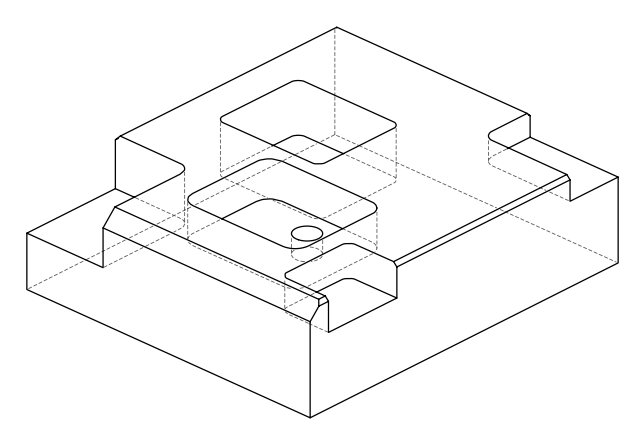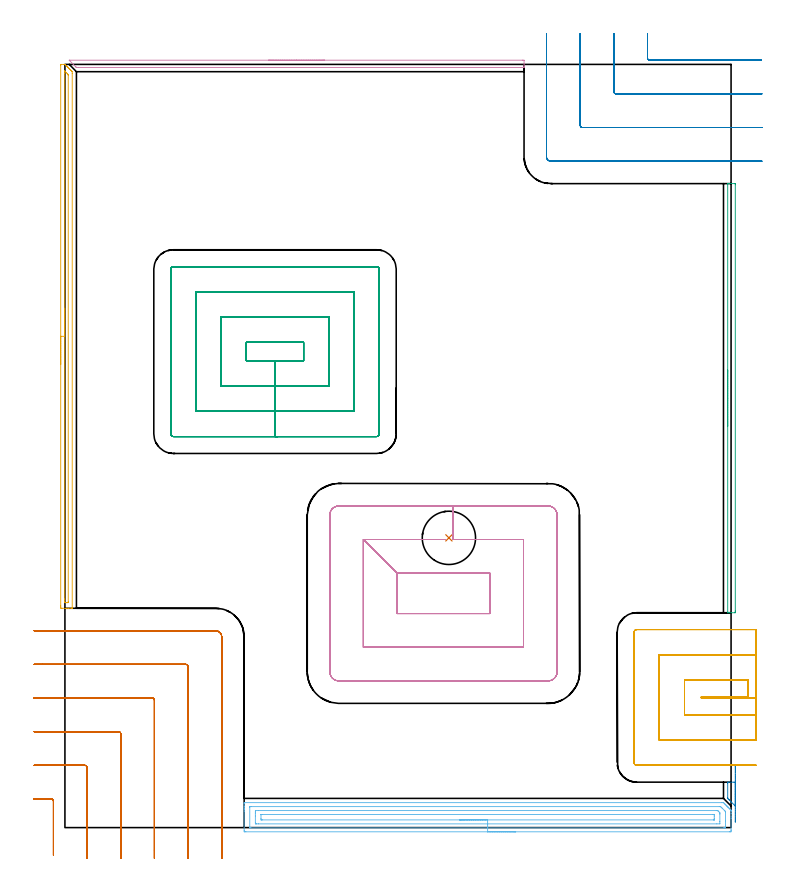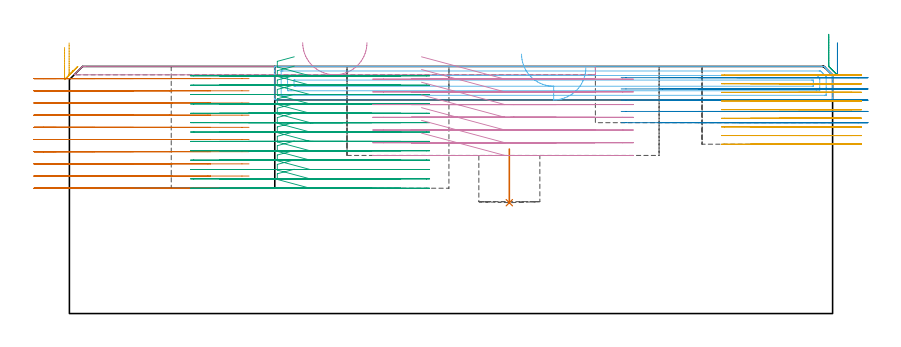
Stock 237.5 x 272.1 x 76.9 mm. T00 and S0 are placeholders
(PLAN: 11 operations, 5 tool changes, 64.7 min)
(1 INDEXABLE_INSERT_DRILL_BLIND_HOLE_FROM_SOLID | STEP1POCKET | NXT0302_009 | 0.07 min | 11948 mm3)
(2 AREA_MILL | FG_CHAMFER_SURFACE | UGT0205_001 | 0.22 min | 46 mm3)
(3 AREA_MILL_1 | FG_CHAMFER_SURFACE_1 | UGT0205_001 | 1.38 min | 574 mm3)
(4 AREA_MILL_2 | FG_CHAMFER_SURFACE_2 | UGT0205_001 | 1.45 min | 559 mm3)
(5 AREA_MILL_3 | FG_CHAMFER_SURFACE_3 | UGT0205_001 | 3.25 min | 1644 mm3)
(6 AREA_MILL_4 | FG_CHAMFER_SURFACE_4 | UGT0205_001 | 5.78 min | 9702 mm3)
(7 MILL_CORNER_NOTCH_RECTANGULAR | CORNER_NOTCH_RECTANGULAR | NXT0201_012 | Follow Part, ap 4, ae 75% | 11.97 min | 188208 mm3)
(8 MILL_CORNER_NOTCH_RECTANGULAR_1 | CORNER_NOTCH_RECTANGULAR_1 | NXT0201_012 | Follow Part, ap 4, ae 75% | 3.88 min | 54532 mm3)
(9 MILL_RECTANGULAR_POCKET | POCKET_RECTANGULAR_STRAIGHT | NXT0201_011 | Follow Part, ap 3, ae 75% | 18.77 min | 236190 mm3)
(10 MILL_RECTANGULAR_POCKET_1 | POCKET_RECTANGULAR_STRAIGHT_1 | NXT0201_012 | Follow Part, ap 4, ae 75% | 9.34 min | 200024 mm3)
(11 MILL_SLOT | SLOT_PARTIAL_RECTANGULAR | NXT0201_011 | Follow Part, ap 3, ae 75% | 8.61 min | 58832 mm3)
(TOOL NXT0302_009 | Index. Insert Drill 19mm [880-D1900L25-05] | D19 PA176 FL95 Z2)
(TOOL UGT0205_001 | Chamfer Mill 20 x 3 x 45 deg. | D20 FL50 Z2)
(TOOL NXT0201_012 | ENDMILL 16mm [2P460-1600-NA 1630] | D16 FL38 Z6)
(TOOL NXT0201_011 | ENDMILL 12mm [2P460-1200-NA 1630] | D12 FL38 Z6)
(OP 1 INDEXABLE_INSERT_DRILL_BLIND_HOLE_FROM_SOLID)
G17 G21 G94 G90
T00 M6
G54
G17 G0 G90 X136.9 Y103.3 S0 M3
G43 Z86.9 H1
G94 G81 G98 Z34.5 F250. R51.2
G80
M5
M2
(OP 2 AREA_MILL)
G17 G21 G94 G90
T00 M6
G54
G17 G0 G90 X239. Y21.95 S1061 M3
G43 Z86.9 H0
Z84.2
G94 G1 Y21.912 Z83.328 F250.
Y21.798 Z82.463
Y21.609 Z81.612
Y21.347 Z80.78
Y21.013 Z79.974
Y20.61 Z79.2
Y20.142 Z78.464
Y19.61 Z77.772
Y19.021 Z77.129
Y18.378 Z76.54
Y17.686 Z76.008
Y16.95 Z75.54
Y16.176 Z75.137
Y15.37 Z74.803
Y14.538 Z74.541
Y13.686 Z74.352
Y12.822 Z74.238
Y11.95 Z74.2
X238.999 Y7.734 Z74.201
X238.998 Y7.726 Z74.202
X238.992 Y7.709 Z74.207
X238.952 Y7.748 Z74.248
X237.65 Y9.048 Z75.545
X237.367 Y9.333 Z75.833
X237.356 Y9.344 Z75.844
X237.062 Y9.638 Z76.137
X236.929 Y9.769 Z76.267
X236.811 Y9.889 Z76.389
X236.723 Y9.976 Z76.476
X236.431 Y10.269 Z76.767
X236.305 Y10.396 Z76.891
X236.3 Y10.641 Z76.9
Y15.876
X236.305 Y16.19 Z76.891
X236.648 Y16.2 Z76.55
X238.533 Y16.199 Z74.666
X238.992 Y16.195 Z74.207
X238.996 Y16.105 Z74.203
X239. Y15.876 Z74.2
Y11.95
Y11.078 Z74.238
Y10.213 Z74.352
Y9.362 Z74.541
Y8.53 Z74.803
Y7.724 Z75.137
Y6.95 Z75.54
Y6.214 Z76.009
Y5.522 Z76.54
Y4.879 Z77.129
Y4.29 Z77.772
Y3.758 Z78.464
Y3.29 Z79.2
Y2.887 Z79.974
Y2.553 Z80.78
Y2.291 Z81.612
Y2.102 Z82.464
Y1.988 Z83.329
Y1.95 Z84.2
G0 Z86.9
M5
M2
(OP 3 AREA_MILL_1)
G17 G21 G94 G90
T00 M6
G54
G17 G0 G90 X236.3 Y143.1 S1061 M3
G43 Z86.9 H0
G94 G1 Y143.138 Z86.028 F250.
Y143.252 Z85.163
Y143.441 Z84.312
Y143.703 Z83.48
Y144.037 Z82.674
Y144.44 Z81.9
Y144.909 Z81.164
Y145.44 Z80.472
Y146.029 Z79.829
Y146.672 Z79.239
Y147.364 Z78.708
Y148.1 Z78.24
Y148.874 Z77.837
Y149.68 Z77.503
Y150.512 Z77.241
Y151.364 Z77.052
Y152.228 Z76.938
Y153.1 Z76.9
Y229.436
X236.302 Y229.592 Z76.888
X236.309 Y229.594 Z76.882
X236.643 Y229.6 Z76.556
X237.001 Z76.198
X237.65 Z75.545
X238.857 Z74.34
X238.991 Y229.597 Z74.205
X239. Y229.199 Z74.2
Y77.211
X238.998 Y77. Z74.202
X238.991 Y76.603 Z74.205
X238.857 Y76.6 Z74.34
X237.65 Z75.545
X237.001 Z76.198
X236.644 Z76.556
X236.309 Z76.881
X236.302 Y76.607 Z76.888
X236.3 Y76.764 Z76.9
Y153.1
Y153.972 Z76.938
Y154.837 Z77.052
Y155.688 Z77.241
Y156.52 Z77.503
Y157.326 Z77.837
Y158.1 Z78.24
Y158.836 Z78.708
Y159.528 Z79.239
Y160.171 Z79.829
Y160.76 Z80.472
Y161.292 Z81.164
Y161.76 Z81.9
Y162.163 Z82.674
Y162.497 Z83.48
Y162.759 Z84.312
Y162.948 Z85.163
Y163.062 Z86.028
Y163.1 Z86.9
M5
M2
(OP 4 AREA_MILL_2)
G17 G21 G94 G90
T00 M6
G54
G17 G0 G90 X72.6 Y273.6 S1061 M3
G43 Z86.9 H0
Z84.3
G94 G1 X72.638 Z83.428 F250.
X72.752 Z82.564
X72.941 Z81.712
X73.203 Z80.88
X73.537 Z80.074
X73.94 Z79.3
X74.408 Z78.564
X74.94 Z77.872
X75.529 Z77.229
X76.172 Z76.64
X76.864 Z76.108
X77.6 Z75.64
X78.374 Z75.237
X79.18 Z74.903
X80.012 Z74.641
X80.864 Z74.452
X81.728 Z74.338
X82.6 Z74.3
X163.071
X163.305 Y273.598 Z74.302
X163.697 Y273.591 Z74.305
X163.7 Y273.536 Z74.361
Y272.3 Z75.595
Y271.585 Z76.315
Y271.342 Z76.558
X163.698 Y271.17 Z76.723
X163.69 Y271.002 Z76.888
X163.518 Y271. Z76.9
X4.811
X4.094 Y271.003 Z76.889
X4.002 Y271.096 Z76.799
X3.917 Y271.182 Z76.716
X1.682 Y273.42 Z74.48
X1.519 Y273.593 Z74.307
X1.682 Y273.6 Z74.3
X82.6
X83.472 Z74.338
X84.336 Z74.452
X85.188 Z74.641
X86.02 Z74.903
X86.826 Z75.237
X87.6 Z75.64
X88.336 Z76.108
X89.028 Z76.64
X89.671 Z77.229
X90.26 Z77.872
X90.792 Z78.564
X91.26 Z79.3
X91.663 Z80.074
X91.997 Z80.88
X92.259 Z81.712
X92.448 Z82.564
X92.562 Z83.428
X92.6 Z84.3
G0 Z86.9
M5
M2
(OP 5 AREA_MILL_3)
G17 G21 G94 G90
T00 M6
G54
G17 G0 G90 X-1.5 Y165.15 S1061 M3
G43 Z86.9 H0
Z82.8
G94 G1 Y165.188 Z81.928 F250.
Y165.302 Z81.064
Y165.491 Z80.212
Y165.753 Z79.38
Y166.087 Z78.574
Y166.49 Z77.8
Y166.958 Z77.064
Y167.49 Z76.372
Y168.079 Z75.729
Y168.722 Z75.14
Y169.414 Z74.608
Y170.15 Z74.14
Y170.924 Z73.737
Y171.73 Z73.403
Y172.562 Z73.141
Y173.414 Z72.952
Y174.278 Z72.838
Y175.15 Z72.8
Y271.657
X-1.499 Y271.945 Z72.801
X-1.495 Y272.098
X-1.494 Y272.1 Z72.802
X-1.192 Z73.102
X-0.339 Z73.961
X0. Z74.297
X0.007 Y272.094 Z74.305
X0.411 Y271.689 Z74.711
X0.55 Y271.551 Z74.847
X0.601 Y271.499 Z74.9
X0.785 Y271.316 Z75.084
X0.84 Y271.261 Z75.137
X0.899 Y271.202 Z75.198
X1.069 Y271.032 Z75.368
X1.131 Y270.971 Z75.427
X1.196 Y270.904 Z75.495
X1.352 Y270.748 Z75.651
X1.421 Y270.68 Z75.717
X1.493 Y270.607 Z75.792
X1.636 Y270.464 Z75.935
X1.712 Y270.39 Z76.008
X1.791 Y270.31 Z76.09
X1.92 Y270.18 Z76.219
X2.002 Y270.1 Z76.298
X2.088 Y270.012 Z76.387
X2.204 Y269.897 Z76.503
X2.292 Y269.809 Z76.588
X2.385 Y269.715 Z76.685
X2.468 Y269.632 Z76.766
X2.598 Y269.495 Z76.887
X2.6 Y268.823 Z76.9
Y78.355
X2.597 Y78.21 Z76.888
X2.495 Y78.202 Z76.787
X2.387 Y78.2 Z76.686
X1.154 Z75.454
X0.55 Z74.846
X0.248 Z74.544
X-1.072 Z73.223
X-1.192 Y78.202 Z73.102
X-1.492 Y78.21 Z72.803
X-1.498 Y78.488 Z72.8
X-1.5 Y78.801
Y79.116
Y175.15
X-0.086 Z74.214
Y268.823
X-0.085 Y269.473 Z74.215
X-0.082 Y269.715 Z74.218
X-0.081 Y269.725 Z74.219
X-0.08 Z74.22
X-0.066 Y269.715 Z74.234
X0.55 Y269.1 Z74.85
X0.825 Y268.823 Z75.125
X1.114 Y268.524 Z75.414
X1.179 Y268.451 Z75.479
X1.181 Y268.415 Z75.481
X1.184 Y268.334 Z75.484
X1.185 Y268.172 Z75.485
Y80.585
X1.182 Y80.26 Z75.482
X1.18 Y80.221 Z75.48
X1.178 Y80.21 Z75.478
X1.151 Y80.207 Z75.451
X1.051 Y80.203 Z75.351
X0.926 Y80.2 Z75.226
X0.55 Z74.85
X0.053 Y80.202 Z74.353
X-0.053 Y80.207 Z74.247
X-0.072 Y80.209 Z74.228
X-0.079 Y80.243 Z74.221
X-0.082 Y80.34 Z74.218
X-0.084 Y80.585 Z74.216
X-0.086 Y81.236 Z74.214
Y81.477
Y175.15
Y176.022 Z74.252
Y176.886 Z74.366
Y177.738 Z74.555
Y178.57 Z74.817
Y179.376 Z75.151
Y180.15 Z75.554
Y180.886 Z76.023
Y181.578 Z76.554
Y182.221 Z77.143
Y182.81 Z77.786
Y183.342 Z78.478
Y183.81 Z79.214
Y184.213 Z79.988
Y184.547 Z80.794
Y184.809 Z81.626
Y184.998 Z82.478
Y185.112 Z83.343
Y185.15 Z84.214
G0 Z86.9
M5
M2
(OP 6 AREA_MILL_4)
G17 G21 G94 G90
T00 M6
G54
G17 G0 G90 X160.7 Y-1.5 S1061 M3
G43 Z86.9 H0
Z76.5
G94 G1 X160.662 Z75.628 F250.
X160.548 Z74.764
X160.359 Z73.912
X160.097 Z73.08
X159.763 Z72.274
X159.36 Z71.5
X158.892 Z70.764
X158.36 Z70.072
X157.771 Z69.429
X157.128 Z68.84
X156.436 Z68.308
X155.7 Z67.84
X154.926 Z67.437
X154.12 Z67.103
X153.288 Z66.841
X152.436 Z66.652
X151.572 Z66.538
X150.7 Z66.5
X64.515
X64.132 Y-1.496 Z66.502
X63.91 Y-1.492 Z66.505
X63.9 Y-1.12 Z66.877
Y5.891 Z73.885
Y6.437 Z74.434
Y6.767 Z74.763
Y7.314 Z75.31
Y7.644 Z75.638
Y8.614 Z76.614
X63.903 Y8.76 Z76.752
X63.91 Y8.898 Z76.889
X64.068 Y8.9 Z76.9
X234.206
X234.795 Y8.901 Z76.884
X234.947 Y8.755 Z76.751
X235.099 Y8.602 Z76.6
X235.182 Y8.52 Z76.516
X235.259 Y8.442 Z76.441
X235.397 Y8.304 Z76.303
X235.474 Y8.228 Z76.224
X235.546 Y8.155 Z76.154
X235.695 Y8.006 Z76.005
X235.766 Y7.936 Z75.932
X235.832 Y7.868 Z75.867
X235.992 Y7.708 Z75.707
X236.058 Y7.644 Z75.64
X236.119 Y7.581 Z75.58
X236.29 Y7.411 Z75.41
X236.35 Y7.351 Z75.348
X236.406 Y7.295 Z75.293
X236.588 Y7.113 Z75.112
X236.642 Y7.059 Z75.056
X236.693 Y7.008 Z75.007
X236.885 Y6.815 Z74.814
X236.934 Y6.767 Z74.764
X237.065 Y6.635 Z74.635
X237.183 Y6.517 Z74.517
X237.372 Y6.329 Z74.327
X237.481 Y6.218 Z74.216
X237.499 Y6.193 Z74.189
X237.5 Y5.834 Z73.833
Y5.015 Z73.009
Y3.808 Z71.805
Y3.262 Z71.256
Y-0.847 Z67.15
X237.496 Y-1.12 Z66.877
X237.49 Y-1.492 Z66.505
X237.269 Y-1.496 Z66.502
X236.885 Y-1.5 Z66.5
X150.7
Y-0.086 Z67.914
X66.301 Y-0.085 Z67.915
X66.139 Y-0.084 Z67.916
X65.95 Y-0.08 Z67.92
X65.911 Y-0.079 Z67.921
X65.906 Y-0.052 Z67.948
X65.904 Y-0.022 Z67.978
X65.901 Y0.149 Z68.149
Y7.292 Z75.292
X65.902 Y7.396 Z75.396
X65.906 Y7.466 Z75.466
X65.91 Y7.48 Z75.48
X65.914 Y7.482 Z75.482
X65.935 Y7.484 Z75.484
X66.301 Y7.486 Z75.486
X66.462
X233.313 Y7.485 Z75.485
X233.475
X233.656 Y7.481 Z75.481
X233.743 Y7.479 Z75.479
X233.91 Y7.328 Z75.328
X234.206 Y7.042 Z75.042
X234.482 Y6.767 Z74.767
X235.099 Y6.151 Z74.151
X235.355 Y5.891 Z73.891
X235.436 Y5.803 Z73.803
X235.49 Y5.741 Z73.741
X235.492 Y5.694 Z73.694
X235.498 Y5.499 Z73.499
X235.5 Y2.43 Z70.43
Y0.239 Z68.239
Y0.108 Z68.108
X235.498 Y0.003 Z68.003
X235.494 Y-0.066 Z67.934
X235.49 Y-0.08 Z67.92
X235.486 Y-0.082 Z67.918
X235.465 Y-0.084 Z67.916
X235.099 Y-0.086 Z67.914
X234.938
X150.7
Y1.328 Z69.328
X68.98 Y1.329 Z69.329
X68.27 Y1.33 Z69.33
X68.087 Y1.332 Z69.332
X67.913 Y1.335 Z69.335
X67.907 Y1.509 Z69.509
X67.902 Y1.691 Z69.691
X67.9 Y4.138 Z72.138
Y5.015 Z73.015
X67.901 Y5.197 Z73.197
X67.908 Y5.891 Z73.891
X67.91 Y6.064 Z74.064
X68.98 Y6.071 Z74.071
X232.236
X232.42 Y6.07 Z74.07
X232.604 Y6.067 Z74.067
X232.722 Y6.065 Z74.065
X232.783 Y6.008 Z74.008
X232.906 Y5.891 Z73.891
X233.313 Y5.486 Z73.486
X233.428 Y5.366 Z73.366
X233.483 Y5.306 Z73.306
X233.49 Y5.198 Z73.198
X233.496 Y5.015 Z73.015
X233.499 Y4.832 Z72.832
Y2.202 Z70.202
X233.492 Y1.509 Z69.509
X233.49 Y1.335 Z69.335
X232.42 Y1.329 Z69.329
X150.7 Y1.328 Z69.328
Y2.743 Z70.743
X70.402
X70.038 Y2.745 Z70.745
X69.974 Y2.746 Z70.746
X69.912 Y2.749 Z70.749
X69.9 Y3.262 Z71.262
X69.901 Y4.563 Z72.563
X69.902 Y4.616 Z72.616
X69.906 Y4.642 Z72.642
X69.909 Y4.65 Z72.65
X69.921 Y4.651 Z72.651
X70.061 Y4.655 Z72.655
X70.238 Y4.657 Z72.657
X230.998
X231.362 Y4.655 Z72.655
X231.426 Y4.654 Z72.654
X231.488 Y4.651 Z72.651
X231.5 Y4.138 Z72.138
Y3.288 Z71.288
X231.499 Y2.837 Z70.837
X231.498 Y2.784 Z70.784
X231.494 Y2.758 Z70.758
X231.491 Y2.75 Z70.75
X231.479 Y2.749 Z70.749
X231.339 Y2.745 Z70.745
X231.162 Y2.743 Z70.743
X150.7
X149.828 Z70.781
X148.964 Z70.895
X148.112 Z71.083
X147.28 Z71.346
X146.474 Z71.68
X145.7 Z72.082
X144.964 Z72.551
X144.272 Z73.082
X143.629 Z73.672
X143.04 Z74.315
X142.508 Z75.007
X142.04 Z75.743
X141.637 Z76.517
X141.303 Z77.323
X141.041 Z78.155
X140.852 Z79.006
X140.738 Z79.871
X140.7 Z80.743
G0 Z86.9
M5
M2
(OP 7 MILL_CORNER_NOTCH_RECTANGULAR)
G17 G21 G94 G90
T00 M6
G54
G17 G0 G90 X-4.1 Y-9.869 S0 M3
G43 Z86.9 H1
Z73.11
G94 G1 Y-6.869 F250.
Y9.405 F500.
G3 X-4.895 Y10.2 R0.8
G1 X-8.
X-11. F250.
G0 Z86.9
X7.9 Y-11.
Z73.11
G1 Y-8.
Y21.404 F500.
G3 X7.104 Y22.2 R0.8
G1 X-8.
X-11. F250.
G0 Z86.9
X19.9 Y-11.
Z73.11
G1 Y-8.
Y33.404 F500.
G3 X19.104 Y34.2 R0.8
G1 X-8.
X-11. F250.
G0 Z86.9
X31.9 Y-11.
Z73.11
G1 Y-8.
Y45.404 F500.
G3 X31.104 Y46.2 R0.8
G1 X-8.
X-11. F250.
G0 Z86.9
X43.9 Y-11.
Z73.11
G1 Y-8.
Y57.404 F500.
G3 X43.104 Y58.2 R0.8
G1 X-8.
X-11. F250.
G0 Z86.9
X55.9 Y-11.
Z73.11
G1 Y-8.
Y68. F500.
G3 X53.7 Y70.2 R2.2
G1 X-8.
X-11. F250.
G0 Z86.9
X-4.1 Y-9.869
Z69.32
G1 Y-6.869
Y9.405 F500.
G3 X-4.895 Y10.2 R0.8
G1 X-8.
X-11. F250.
G0 Z86.9
X7.9 Y-11.
Z69.32
G1 Y-8.
Y21.404 F500.
G3 X7.104 Y22.2 R0.8
G1 X-8.
X-11. F250.
G0 Z86.9
X19.9 Y-11.
Z69.32
G1 Y-8.
Y33.404 F500.
G3 X19.104 Y34.2 R0.8
G1 X-8.
X-11. F250.
G0 Z86.9
X31.9 Y-11.
Z69.32
G1 Y-8.
Y45.404 F500.
G3 X31.104 Y46.2 R0.8
G1 X-8.
X-11. F250.
G0 Z86.9
X43.9 Y-11.
Z69.32
G1 Y-8.
Y57.404 F500.
G3 X43.104 Y58.2 R0.8
G1 X-8.
X-11. F250.
G0 Z86.9
X55.9 Y-11.
Z69.32
G1 Y-8.
Y68. F500.
G3 X53.7 Y70.2 R2.2
G1 X-8.
X-11. F250.
G0 Z86.9
X-4.1 Y-9.869
Z65.53
G1 Y-6.869
Y9.405 F500.
G3 X-4.895 Y10.2 R0.8
G1 X-8.
X-11. F250.
G0 Z86.9
X7.9 Y-11.
Z65.53
G1 Y-8.
Y21.404 F500.
G3 X7.104 Y22.2 R0.8
G1 X-8.
X-11. F250.
G0 Z86.9
X19.9 Y-11.
Z65.53
G1 Y-8.
Y33.404 F500.
G3 X19.104 Y34.2 R0.8
G1 X-8.
X-11. F250.
G0 Z86.9
X31.9 Y-11.
Z65.53
G1 Y-8.
Y45.404 F500.
G3 X31.104 Y46.2 R0.8
G1 X-8.
X-11. F250.
G0 Z86.9
X43.9 Y-11.
Z65.53
G1 Y-8.
Y57.404 F500.
G3 X43.104 Y58.2 R0.8
G1 X-8.
X-11. F250.
G0 Z86.9
X55.9 Y-11.
Z65.53
G1 Y-8.
Y68. F500.
G3 X53.7 Y70.2 R2.2
G1 X-8.
X-11. F250.
G0 Z86.9
X-4.1 Y-9.869
Z61.74
G1 Y-6.869
Y9.405 F500.
G3 X-4.895 Y10.2 R0.8
G1 X-8.
X-11. F250.
G0 Z86.9
X7.9 Y-11.
Z61.74
G1 Y-8.
Y21.404 F500.
G3 X7.104 Y22.2 R0.8
G1 X-8.
X-11. F250.
G0 Z86.9
X19.9 Y-11.
Z61.74
G1 Y-8.
Y33.404 F500.
G3 X19.104 Y34.2 R0.8
G1 X-8.
X-11. F250.
G0 Z86.9
X31.9 Y-11.
Z61.74
G1 Y-8.
Y45.404 F500.
G3 X31.104 Y46.2 R0.8
G1 X-8.
X-11. F250.
G0 Z86.9
X43.9 Y-11.
Z61.74
G1 Y-8.
Y57.404 F500.
G3 X43.104 Y58.2 R0.8
G1 X-8.
X-11. F250.
G0 Z86.9
X55.9 Y-11.
Z61.74
G1 Y-8.
Y68. F500.
G3 X53.7 Y70.2 R2.2
G1 X-8.
X-11. F250.
G0 Z86.9
X-4.1 Y-9.869
Z57.95
G1 Y-6.869
Y9.405 F500.
G3 X-4.895 Y10.2 R0.8
G1 X-8.
X-11. F250.
G0 Z86.9
X7.9 Y-11.
Z57.95
G1 Y-8.
Y21.404 F500.
G3 X7.104 Y22.2 R0.8
G1 X-8.
X-11. F250.
G0 Z86.9
X19.9 Y-11.
Z57.95
G1 Y-8.
Y33.404 F500.
G3 X19.104 Y34.2 R0.8
G1 X-8.
X-11. F250.
G0 Z86.9
X31.9 Y-11.
Z57.95
G1 Y-8.
Y45.404 F500.
G3 X31.104 Y46.2 R0.8
G1 X-8.
X-11. F250.
G0 Z86.9
X43.9 Y-11.
Z57.95
G1 Y-8.
Y57.404 F500.
G3 X43.104 Y58.2 R0.8
G1 X-8.
X-11. F250.
G0 Z86.9
X55.9 Y-11.
Z57.95
G1 Y-8.
Y68. F500.
G3 X53.7 Y70.2 R2.2
G1 X-8.
X-11. F250.
G0 Z86.9
X-4.1 Y-9.869
Z54.16
G1 Y-6.869
Y9.405 F500.
G3 X-4.895 Y10.2 R0.8
G1 X-8.
X-11. F250.
G0 Z86.9
X7.9 Y-11.
Z54.16
G1 Y-8.
Y21.404 F500.
G3 X7.104 Y22.2 R0.8
G1 X-8.
X-11. F250.
G0 Z86.9
X19.9 Y-11.
Z54.16
G1 Y-8.
Y33.404 F500.
G3 X19.104 Y34.2 R0.8
G1 X-8.
X-11. F250.
G0 Z86.9
X31.9 Y-11.
Z54.16
G1 Y-8.
Y45.404 F500.
G3 X31.104 Y46.2 R0.8
G1 X-8.
X-11. F250.
G0 Z86.9
X43.9 Y-11.
Z54.16
G1 Y-8.
Y57.404 F500.
G3 X43.104 Y58.2 R0.8
G1 X-8.
X-11. F250.
G0 Z86.9
X55.9 Y-11.
Z54.16
G1 Y-8.
Y68. F500.
G3 X53.7 Y70.2 R2.2
G1 X-8.
X-11. F250.
G0 Z86.9
X-4.1 Y-9.869
Z50.37
G1 Y-6.869
Y9.405 F500.
G3 X-4.895 Y10.2 R0.8
G1 X-8.
X-11. F250.
G0 Z86.9
X7.9 Y-11.
Z50.37
G1 Y-8.
Y21.404 F500.
G3 X7.104 Y22.2 R0.8
G1 X-8.
X-11. F250.
G0 Z86.9
X19.9 Y-11.
Z50.37
G1 Y-8.
Y33.404 F500.
G3 X19.104 Y34.2 R0.8
G1 X-8.
X-11. F250.
G0 Z86.9
X31.9 Y-11.
Z50.37
G1 Y-8.
Y45.404 F500.
G3 X31.104 Y46.2 R0.8
G1 X-8.
X-11. F250.
G0 Z86.9
X43.9 Y-11.
Z50.37
G1 Y-8.
Y57.404 F500.
G3 X43.104 Y58.2 R0.8
G1 X-8.
X-11. F250.
G0 Z86.9
X55.9 Y-11.
Z50.37
G1 Y-8.
Y68. F500.
G3 X53.7 Y70.2 R2.2
G1 X-8.
X-11. F250.
G0 Z86.9
X-4.1 Y-9.869
Z46.58
G1 Y-6.869
Y9.405 F500.
G3 X-4.895 Y10.2 R0.8
G1 X-8.
X-11. F250.
G0 Z86.9
X7.9 Y-11.
Z46.58
G1 Y-8.
Y21.404 F500.
G3 X7.104 Y22.2 R0.8
G1 X-8.
X-11. F250.
G0 Z86.9
X19.9 Y-11.
Z46.58
G1 Y-8.
Y33.404 F500.
G3 X19.104 Y34.2 R0.8
G1 X-8.
X-11. F250.
G0 Z86.9
X31.9 Y-11.
Z46.58
G1 Y-8.
Y45.404 F500.
G3 X31.104 Y46.2 R0.8
G1 X-8.
X-11. F250.
G0 Z86.9
X43.9 Y-11.
Z46.58
G1 Y-8.
Y57.404 F500.
G3 X43.104 Y58.2 R0.8
G1 X-8.
X-11. F250.
G0 Z86.9
X55.9 Y-11.
Z46.58
G1 Y-8.
Y68. F500.
G3 X53.7 Y70.2 R2.2
G1 X-8.
X-11. F250.
G0 Z86.9
X-4.1 Y-9.869
Z42.79
G1 Y-6.869
Y9.405 F500.
G3 X-4.895 Y10.2 R0.8
G1 X-8.
X-11. F250.
G0 Z86.9
X7.9 Y-11.
Z42.79
G1 Y-8.
Y21.404 F500.
G3 X7.104 Y22.2 R0.8
G1 X-8.
X-11. F250.
G0 Z86.9
X19.9 Y-11.
Z42.79
G1 Y-8.
Y33.404 F500.
G3 X19.104 Y34.2 R0.8
G1 X-8.
X-11. F250.
G0 Z86.9
X31.9 Y-11.
Z42.79
G1 Y-8.
Y45.404 F500.
G3 X31.104 Y46.2 R0.8
G1 X-8.
X-11. F250.
G0 Z86.9
X43.9 Y-11.
Z42.79
G1 Y-8.
Y57.404 F500.
G3 X43.104 Y58.2 R0.8
G1 X-8.
X-11. F250.
G0 Z86.9
X55.9 Y-11.
Z42.79
G1 Y-8.
Y68. F500.
G3 X53.7 Y70.2 R2.2
G1 X-8.
X-11. F250.
G0 Z86.9
X-4.1 Y-9.869
Z39.
G1 Y-6.869
Y9.405 F500.
G3 X-4.895 Y10.2 R0.8
G1 X-8.
X-11. F250.
G0 Z86.9
X7.9 Y-11.
Z39.
G1 Y-8.
Y21.404 F500.
G3 X7.104 Y22.2 R0.8
G1 X-8.
X-11. F250.
G0 Z86.9
X19.9 Y-11.
Z39.
G1 Y-8.
Y33.404 F500.
G3 X19.104 Y34.2 R0.8
G1 X-8.
X-11. F250.
G0 Z86.9
X31.9 Y-11.
Z39.
G1 Y-8.
Y45.404 F500.
G3 X31.104 Y46.2 R0.8
G1 X-8.
X-11. F250.
G0 Z86.9
X43.9 Y-11.
Z39.
G1 Y-8.
Y57.404 F500.
G3 X43.104 Y58.2 R0.8
G1 X-8.
X-11. F250.
G0 Z86.9
X55.9 Y-11.
Z39.
G1 Y-8.
Y68. F500.
G3 X53.7 Y70.2 R2.2
G1 X-8.
X-11. F250.
G0 Z86.9
M5
M2
(OP 8 MILL_CORNER_NOTCH_RECTANGULAR_1)
G17 G21 G94 G90
T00 M6
G54
G17 G0 G90 X207.7 Y283.1 S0 M3
G43 Z86.9 H1
Z73.4
G94 G1 Y280.1 F250.
Y274.396 F500.
G3 X208.496 Y273.6 R0.8
G1 X245.358
X248.358 F250.
G0 Z86.9
X195.7 Y283.1
Z73.4
G1 Y280.1
Y262.396 F500.
G3 X196.496 Y261.6 R0.8
G1 X245.5
X248.5 F250.
G0 Z86.9
X183.7 Y283.1
Z73.4
G1 Y280.1
Y250.396 F500.
G3 X184.496 Y249.6 R0.8
G1 X245.5
X248.5 F250.
G0 Z86.9
X171.7 Y283.1
Z73.4
G1 Y280.1
Y239.1 F500.
G3 X173.2 Y237.6 R1.5
G1 X245.5
X248.5 F250.
G0 Z86.9
X207.7 Y283.1
Z69.9
G1 Y280.1
Y274.396 F500.
G3 X208.496 Y273.6 R0.8
G1 X245.358
X248.358 F250.
G0 Z86.9
X195.7 Y283.1
Z69.9
G1 Y280.1
Y262.396 F500.
G3 X196.496 Y261.6 R0.8
G1 X245.5
X248.5 F250.
G0 Z86.9
X183.7 Y283.1
Z69.9
G1 Y280.1
Y250.397 F500.
G3 X184.497 Y249.6 R0.8
G1 X245.5
X248.5 F250.
G0 Z86.9
X171.7 Y283.1
Z69.9
G1 Y280.1
Y239.1 F500.
G3 X173.2 Y237.6 R1.5
G1 X245.5
X248.5 F250.
G0 Z86.9
X207.7 Y283.1
Z66.4
G1 Y280.1
Y274.396 F500.
G3 X208.496 Y273.6 R0.8
G1 X245.358
X248.358 F250.
G0 Z86.9
X195.7 Y283.1
Z66.4
G1 Y280.1
Y262.396 F500.
G3 X196.496 Y261.6 R0.8
G1 X245.5
X248.5 F250.
G0 Z86.9
X183.7 Y283.1
Z66.4
G1 Y280.1
Y250.396 F500.
G3 X184.496 Y249.6 R0.8
G1 X245.5
X248.5 F250.
G0 Z86.9
X171.7 Y283.1
Z66.4
G1 Y280.1
Y239.1 F500.
G3 X173.2 Y237.6 R1.5
G1 X245.5
X248.5 F250.
G0 Z86.9
X207.7 Y283.1
Z62.9
G1 Y280.1
Y274.396 F500.
G3 X208.496 Y273.6 R0.8
G1 X245.358
X248.358 F250.
G0 Z86.9
X195.7 Y283.1
Z62.9
G1 Y280.1
Y262.396 F500.
G3 X196.496 Y261.6 R0.8
G1 X245.5
X248.5 F250.
G0 Z86.9
X183.7 Y283.1
Z62.9
G1 Y280.1
Y250.396 F500.
G3 X184.496 Y249.6 R0.8
G1 X245.5
X248.5 F250.
G0 Z86.9
X171.7 Y283.1
Z62.9
G1 Y280.1
Y239.1 F500.
G3 X173.2 Y237.6 R1.5
G1 X245.5
X248.5 F250.
G0 Z86.9
X207.7 Y283.1
Z59.4
G1 Y280.1
Y274.396 F500.
G3 X208.496 Y273.6 R0.8
G1 X245.358
X248.358 F250.
G0 Z86.9
X195.7 Y283.1
Z59.4
G1 Y280.1
Y262.396 F500.
G3 X196.496 Y261.6 R0.8
G1 X245.5
X248.5 F250.
G0 Z86.9
X183.7 Y283.1
Z59.4
G1 Y280.1
Y250.396 F500.
G3 X184.496 Y249.6 R0.8
G1 X245.5
X248.5 F250.
G0 Z86.9
X171.7 Y283.1
Z59.4
G1 Y280.1
Y239.1 F500.
G3 X173.2 Y237.6 R1.5
G1 X245.5
X248.5 F250.
G0 Z86.9
M5
M2
(OP 9 MILL_RECTANGULAR_POCKET)
G17 G21 G94 G90
T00 M6
G54
G17 G0 G90 X69.976 Y173. S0 M3
G43 Z86.9 H1
Z79.9
G94 G1 X64.7 Z78.486 F250.
Y166.4 Z76.718
X74.9 Z73.985
X85.1 F500.
Y173.
X64.7
Y166.4
X74.9
Y157.4
X94.1
Y182.
X55.7
Y157.4
X74.9
Y148.4
X103.1
Y191.
X46.7
Y148.4
X74.9
Y139.4
X111.1
G3 X112.1 Y140.4 R1.
G1 Y199.
G3 X111.1 Y200. R1.
G1 X38.7
G3 X37.7 Y199. R1.
G1 Y140.4
G3 X38.7 Y139.4 R1.
G1 X74.9
X75.9
G0 X69.976 Y173. Z76.985
G1 X64.7 Z75.571 F250.
Y166.4 Z73.802
X74.9 Z71.069
X85.1 F500.
Y173.
X64.7
Y166.4
X74.9
Y157.4
X94.1
Y182.
X55.7
Y157.4
X74.9
Y148.4
X103.1
Y191.
X46.7
Y148.4
X74.9
Y139.4
X111.1
G3 X112.1 Y140.4 R1.
G1 Y199.
G3 X111.1 Y200. R1.
G1 X38.7
G3 X37.7 Y199. R1.
G1 Y140.4
G3 X38.7 Y139.4 R1.
G1 X74.9
X75.9
G0 X69.976 Y173. Z74.069
G1 X64.7 Z72.655 F250.
Y166.4 Z70.887
X74.9 Z68.154
X85.1 F500.
Y173.
X64.7
Y166.4
X74.9
Y157.4
X94.1
Y182.
X55.7
Y157.4
X74.9
Y148.4
X103.1
Y191.
X46.7
Y148.4
X74.9
Y139.4
X111.1
G3 X112.1 Y140.4 R1.
G1 Y199.
G3 X111.1 Y200. R1.
G1 X38.7
G3 X37.7 Y199. R1.
G1 Y140.4
G3 X38.7 Y139.4 R1.
G1 X74.9
X75.9
G0 X69.976 Y173. Z71.154
G1 X64.7 Z69.74 F250.
Y166.4 Z67.971
X74.9 Z65.238
X85.1 F500.
Y173.
X64.7
Y166.4
X74.9
Y157.4
X94.1
Y182.
X55.7
Y157.4
X74.9
Y148.4
X103.1
Y191.
X46.7
Y148.4
X74.9
Y139.4
X111.1
G3 X112.1 Y140.4 R1.
G1 Y199.
G3 X111.1 Y200. R1.
G1 X38.7
G3 X37.7 Y199. R1.
G1 Y140.4
G3 X38.7 Y139.4 R1.
G1 X74.9
X75.9
G0 X69.976 Y173. Z68.238
G1 X64.7 Z66.825 F250.
Y166.4 Z65.056
X74.9 Z62.323
X85.1 F500.
Y173.
X64.7
Y166.4
X74.9
Y157.4
X94.1
Y182.
X55.7
Y157.4
X74.9
Y148.4
X103.1
Y191.
X46.7
Y148.4
X74.9
Y139.4
X111.1
G3 X112.1 Y140.4 R1.
G1 Y199.
G3 X111.1 Y200. R1.
G1 X38.7
G3 X37.7 Y199. R1.
G1 Y140.4
G3 X38.7 Y139.4 R1.
G1 X74.9
X75.9
G0 X69.976 Y173. Z65.323
G1 X64.7 Z63.909 F250.
Y166.4 Z62.141
X74.9 Z59.408
X85.1 F500.
Y173.
X64.7
Y166.4
X74.9
Y157.4
X94.1
Y182.
X55.7
Y157.4
X74.9
Y148.4
X103.1
Y191.
X46.7
Y148.4
X74.9
Y139.4
X111.1
G3 X112.1 Y140.4 R1.
G1 Y199.
G3 X111.1 Y200. R1.
G1 X38.7
G3 X37.7 Y199. R1.
G1 Y140.4
G3 X38.7 Y139.4 R1.
G1 X74.9
X75.9
G0 X69.976 Y173. Z62.408
G1 X64.7 Z60.994 F250.
Y166.4 Z59.225
X74.9 Z56.492
X85.1 F500.
Y173.
X64.7
Y166.4
X74.9
Y157.4
X94.1
Y182.
X55.7
Y157.4
X74.9
Y148.4
X103.1
Y191.
X46.7
Y148.4
X74.9
Y139.4
X111.1
G3 X112.1 Y140.4 R1.
G1 Y199.
G3 X111.1 Y200. R1.
G1 X38.7
G3 X37.7 Y199. R1.
G1 Y140.4
G3 X38.7 Y139.4 R1.
G1 X74.9
X75.9
G0 X69.976 Y173. Z59.492
G1 X64.7 Z58.078 F250.
Y166.4 Z56.31
X74.9 Z53.577
X85.1 F500.
Y173.
X64.7
Y166.4
X74.9
Y157.4
X94.1
Y182.
X55.7
Y157.4
X74.9
Y148.4
X103.1
Y191.
X46.7
Y148.4
X74.9
Y139.4
X111.1
G3 X112.1 Y140.4 R1.
G1 Y199.
G3 X111.1 Y200. R1.
G1 X38.7
G3 X37.7 Y199. R1.
G1 Y140.4
G3 X38.7 Y139.4 R1.
G1 X74.9
X75.9
G0 X69.976 Y173. Z56.577
G1 X64.7 Z55.163 F250.
Y166.4 Z53.395
X74.9 Z50.662
X85.1 F500.
Y173.
X64.7
Y166.4
X74.9
Y157.4
X94.1
Y182.
X55.7
Y157.4
X74.9
Y148.4
X103.1
Y191.
X46.7
Y148.4
X74.9
Y139.4
X111.1
G3 X112.1 Y140.4 R1.
G1 Y199.
G3 X111.1 Y200. R1.
G1 X38.7
G3 X37.7 Y199. R1.
G1 Y140.4
G3 X38.7 Y139.4 R1.
G1 X74.9
X75.9
G0 X69.976 Y173. Z53.662
G1 X64.7 Z52.248 F250.
Y166.4 Z50.479
X74.9 Z47.746
X85.1 F500.
Y173.
X64.7
Y166.4
X74.9
Y157.4
X94.1
Y182.
X55.7
Y157.4
X74.9
Y148.4
X103.1
Y191.
X46.7
Y148.4
X74.9
Y139.4
X111.1
G3 X112.1 Y140.4 R1.
G1 Y199.
G3 X111.1 Y200. R1.
G1 X38.7
G3 X37.7 Y199. R1.
G1 Y140.4
G3 X38.7 Y139.4 R1.
G1 X74.9
X75.9
G0 X69.976 Y173. Z50.746
G1 X64.7 Z49.332 F250.
Y166.4 Z47.564
X74.9 Z44.831
X85.1 F500.
Y173.
X64.7
Y166.4
X74.9
Y157.4
X94.1
Y182.
X55.7
Y157.4
X74.9
Y148.4
X103.1
Y191.
X46.7
Y148.4
X74.9
Y139.4
X111.1
G3 X112.1 Y140.4 R1.
G1 Y199.
G3 X111.1 Y200. R1.
G1 X38.7
G3 X37.7 Y199. R1.
G1 Y140.4
G3 X38.7 Y139.4 R1.
G1 X74.9
X75.9
G0 X69.976 Y173. Z47.831
G1 X64.7 Z46.417 F250.
Y166.4 Z44.648
X74.9 Z41.915
X85.1 F500.
Y173.
X64.7
Y166.4
X74.9
Y157.4
X94.1
Y182.
X55.7
Y157.4
X74.9
Y148.4
X103.1
Y191.
X46.7
Y148.4
X74.9
Y139.4
X111.1
G3 X112.1 Y140.4 R1.
G1 Y199.
G3 X111.1 Y200. R1.
G1 X38.7
G3 X37.7 Y199. R1.
G1 Y140.4
G3 X38.7 Y139.4 R1.
G1 X74.9
X75.9
G0 X69.976 Y173. Z44.915
G1 X64.7 Z43.502 F250.
Y166.4 Z41.733
X74.9 Z39.
X85.1 F500.
Y173.
X64.7
Y166.4
X74.9
Y157.4
X94.1
Y182.
X55.7
Y157.4
X74.9
Y148.4
X103.1
Y191.
X46.7
Y148.4
X74.9
Y139.4
X111.1
G3 X112.1 Y140.4 R1.
G1 Y199.
G3 X111.1 Y200. R1.
G1 X38.7
G3 X37.7 Y199. R1.
G1 Y140.4
G3 X38.7 Y139.4 R1.
G1 X74.9
X75.9
G0 Z86.9
M5
M2
(OP 10 MILL_RECTANGULAR_POCKET_1)
G17 G21 G94 G90
T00 M6
G54
G17 G0 G90 X109.569 Y102.7 S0 M3
G43 Z86.9 H1
Z79.9
G94 G1 X135.533 Z72.943 F250.
X106.4 F500.
X118.4 Y90.7
Y76.3
X151.5
Y90.7
X118.4
X106.4 Y102.7
Y64.3
X163.5
Y102.7
X138.269
G3 X138.397 Y103.313 R1.499
X138.269 Y103.903 R1.497
G1 Y114.7
X97.7
G3 X94.4 Y111.4 R3.3
G1 Y55.6
G3 X97.7 Y52.3 R3.3
G1 X172.2
G3 X175.5 Y55.6 R3.3
G1 Y111.4
G3 X172.2 Y114.7 R3.3
G1 X138.269
X137.269
G0 X109.569 Y102.7 Z75.943
G1 X135.533 Z68.986 F250.
X106.4 F500.
X118.4 Y90.7
Y76.3
X151.5
Y90.7
X118.4
X106.4 Y102.7
Y64.3
X163.5
Y102.7
X138.264
G3 X138.302 Y103.822 R1.52
G1 X138.264 Y103.915
Y114.7
X97.7
G3 X94.4 Y111.4 R3.3
G1 Y55.6
G3 X97.7 Y52.3 R3.3
G1 X172.2
G3 X175.5 Y55.6 R3.3
G1 Y111.4
G3 X172.2 Y114.7 R3.3
G1 X138.264
X137.264
G0 X109.569 Y102.7 Z71.986
G1 X135.533 Z65.029 F250.
X106.4 F500.
X118.4 Y90.7
Y76.3
X151.5
Y90.7
X118.4
X106.4 Y102.7
Y64.3
X163.5
Y102.7
X138.264
G3 X138.303 Y103.82 R1.52
G1 X138.264 Y103.915
Y114.7
X97.7
G3 X94.4 Y111.4 R3.3
G1 Y55.6
G3 X97.7 Y52.3 R3.3
G1 X172.2
G3 X175.5 Y55.6 R3.3
G1 Y111.4
G3 X172.2 Y114.7 R3.3
G1 X138.264
X137.264
G0 X109.569 Y102.7 Z68.029
G1 X135.533 Z61.071 F250.
X106.4 F500.
X118.4 Y90.7
Y76.3
X151.5
Y90.7
X118.4
X106.4 Y102.7
Y64.3
X163.5
Y102.7
X138.269
G3 X138.397 Y103.312 R1.5
X138.301 Y103.825 R1.497
G1 X138.269 Y103.904
Y114.7
X97.7
G3 X94.4 Y111.4 R3.3
G1 Y55.6
G3 X97.7 Y52.3 R3.3
G1 X172.2
G3 X175.5 Y55.6 R3.3
G1 Y111.4
G3 X172.2 Y114.7 R3.3
G1 X138.269
X137.269
G0 X109.569 Y102.7 Z64.071
G1 X135.533 Z57.114 F250.
X106.4 F500.
X118.4 Y90.7
Y76.3
X151.5
Y90.7
X118.4
X106.4 Y102.7
Y64.3
X163.5
Y102.7
X138.269
G3 X138.397 Y103.312 R1.5
X138.269 Y103.904 R1.497
G1 Y114.7
X97.7
G3 X94.4 Y111.4 R3.3
G1 Y55.6
G3 X97.7 Y52.3 R3.3
G1 X172.2
G3 X175.5 Y55.6 R3.3
G1 Y111.4
G3 X172.2 Y114.7 R3.3
G1 X138.269
X137.269
G0 X109.569 Y102.7 Z60.114
G1 X135.533 Z53.157 F250.
X106.4 F500.
X118.4 Y90.7
Y76.3
X151.5
Y90.7
X118.4
X106.4 Y102.7
Y64.3
X163.5
Y102.7
X138.269
G3 X138.397 Y103.312 R1.499
X138.269 Y103.903 R1.497
G1 Y114.7
X97.7
G3 X94.4 Y111.4 R3.3
G1 Y55.6
G3 X97.7 Y52.3 R3.3
G1 X172.2
G3 X175.5 Y55.6 R3.3
G1 Y111.4
G3 X172.2 Y114.7 R3.3
G1 X138.269
X137.269
G0 X109.569 Y102.7 Z56.157
G1 X135.533 Z49.2 F250.
X106.4 F500.
X118.4 Y90.7
Y76.3
X151.5
Y90.7
X118.4
X106.4 Y102.7
Y64.3
X163.5
Y102.7
X138.269
G3 X138.397 Y103.312 R1.499
X138.269 Y103.903 R1.497
G1 Y114.7
X97.7
G3 X94.4 Y111.4 R3.3
G1 Y55.6
G3 X97.7 Y52.3 R3.3
G1 X172.2
G3 X175.5 Y55.6 R3.3
G1 Y111.4
G3 X172.2 Y114.7 R3.3
G1 X138.269
X137.269
G0 Z86.9
M5
M2
(OP 11 MILL_SLOT)
G17 G21 G94 G90
T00 M6
G54
G17 G0 G90 X246.5 Y46.2 S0 M3
G43 Z86.9 H1
Z74.211
G94 G1 X243.5 F250.
X226.9 F500.
Y46.6
X243.5
Y52.6
X220.9
Y40.2
X243.5
X246.5 F250.
Y61.6
X243.5
X211.9 F500.
Y31.2
X243.5
X246.5 F250.
Y70.6
X243.5
X203.9 F500.
G3 X202.9 Y69.6 R1.
G1 Y23.2
G3 X203.9 Y22.2 R1.
G1 X243.5
X246.5 F250.
G0 Y46.2 Z71.522
G1 X243.5
X226.9 F500.
Y46.6
X243.5
Y52.6
X220.9
Y40.2
X243.5
X246.5 F250.
Y61.6
X243.5
X211.9 F500.
Y31.2
X243.5
X246.5 F250.
Y70.6
X243.5
X203.9 F500.
G3 X202.9 Y69.6 R1.
G1 Y23.2
G3 X203.9 Y22.2 R1.
G1 X243.5
X246.5 F250.
G0 Y46.2 Z68.833
G1 X243.5
X226.9 F500.
Y46.6
X243.5
Y52.6
X220.9
Y40.2
X243.5
X246.5 F250.
Y61.6
X243.5
X211.9 F500.
Y31.2
X243.5
X246.5 F250.
Y70.6
X243.5
X203.9 F500.
G3 X202.9 Y69.6 R1.
G1 Y23.2
G3 X203.9 Y22.2 R1.
G1 X243.5
X246.5 F250.
G0 Y46.2 Z66.144
G1 X243.5
X226.9 F500.
Y46.6
X243.5
Y52.6
X220.9
Y40.2
X243.5
X246.5 F250.
Y61.6
X243.5
X211.9 F500.
Y31.2
X243.5
X246.5 F250.
Y70.6
X243.5
X203.9 F500.
G3 X202.9 Y69.6 R1.
G1 Y23.2
G3 X203.9 Y22.2 R1.
G1 X243.5
X246.5 F250.
G0 Y46.2 Z63.456
G1 X243.5
X226.9 F500.
Y46.6
X243.5
Y52.6
X220.9
Y40.2
X243.5
X246.5 F250.
Y61.6
X243.5
X211.9 F500.
Y31.2
X243.5
X246.5 F250.
Y70.6
X243.5
X203.9 F500.
G3 X202.9 Y69.6 R1.
G1 Y23.2
G3 X203.9 Y22.2 R1.
G1 X243.5
X246.5 F250.
G0 Y46.2 Z60.767
G1 X243.5
X226.9 F500.
Y46.6
X243.5
Y52.6
X220.9
Y40.2
X243.5
X246.5 F250.
Y61.6
X243.5
X211.9 F500.
Y31.2
X243.5
X246.5 F250.
Y70.6
X243.5
X203.9 F500.
G3 X202.9 Y69.6 R1.
G1 Y23.2
G3 X203.9 Y22.2 R1.
G1 X243.5
X246.5 F250.
G0 Y46.2 Z58.078
G1 X243.5
X226.9 F500.
Y46.6
X243.5
Y52.6
X220.9
Y40.2
X243.5
X246.5 F250.
Y61.6
X243.5
X211.9 F500.
Y31.2
X243.5
X246.5 F250.
Y70.6
X243.5
X203.9 F500.
G3 X202.9 Y69.6 R1.
G1 Y23.2
G3 X203.9 Y22.2 R1.
G1 X243.5
X246.5 F250.
G0 Y46.2 Z55.389
G1 X243.5
X226.9 F500.
Y46.6
X243.5
Y52.6
X220.9
Y40.2
X243.5
X246.5 F250.
Y61.6
X243.5
X211.9 F500.
Y31.2
X243.5
X246.5 F250.
Y70.6
X243.5
X203.9 F500.
G3 X202.9 Y69.6 R1.
G1 Y23.2
G3 X203.9 Y22.2 R1.
G1 X243.5
X246.5 F250.
G0 Y46.2 Z52.7
G1 X243.5
X226.9 F500.
Y46.6
X243.5
Y52.6
X220.9
Y40.2
X243.5
X246.5 F250.
Y61.6
X243.5
X211.9 F500.
Y31.2
X243.5
X246.5 F250.
Y70.6
X243.5
X203.9 F500.
G3 X202.9 Y69.6 R1.
G1 Y23.2
G3 X203.9 Y22.2 R1.
G1 X243.5
X246.5 F250.
G0 Z86.9
M5
M2
